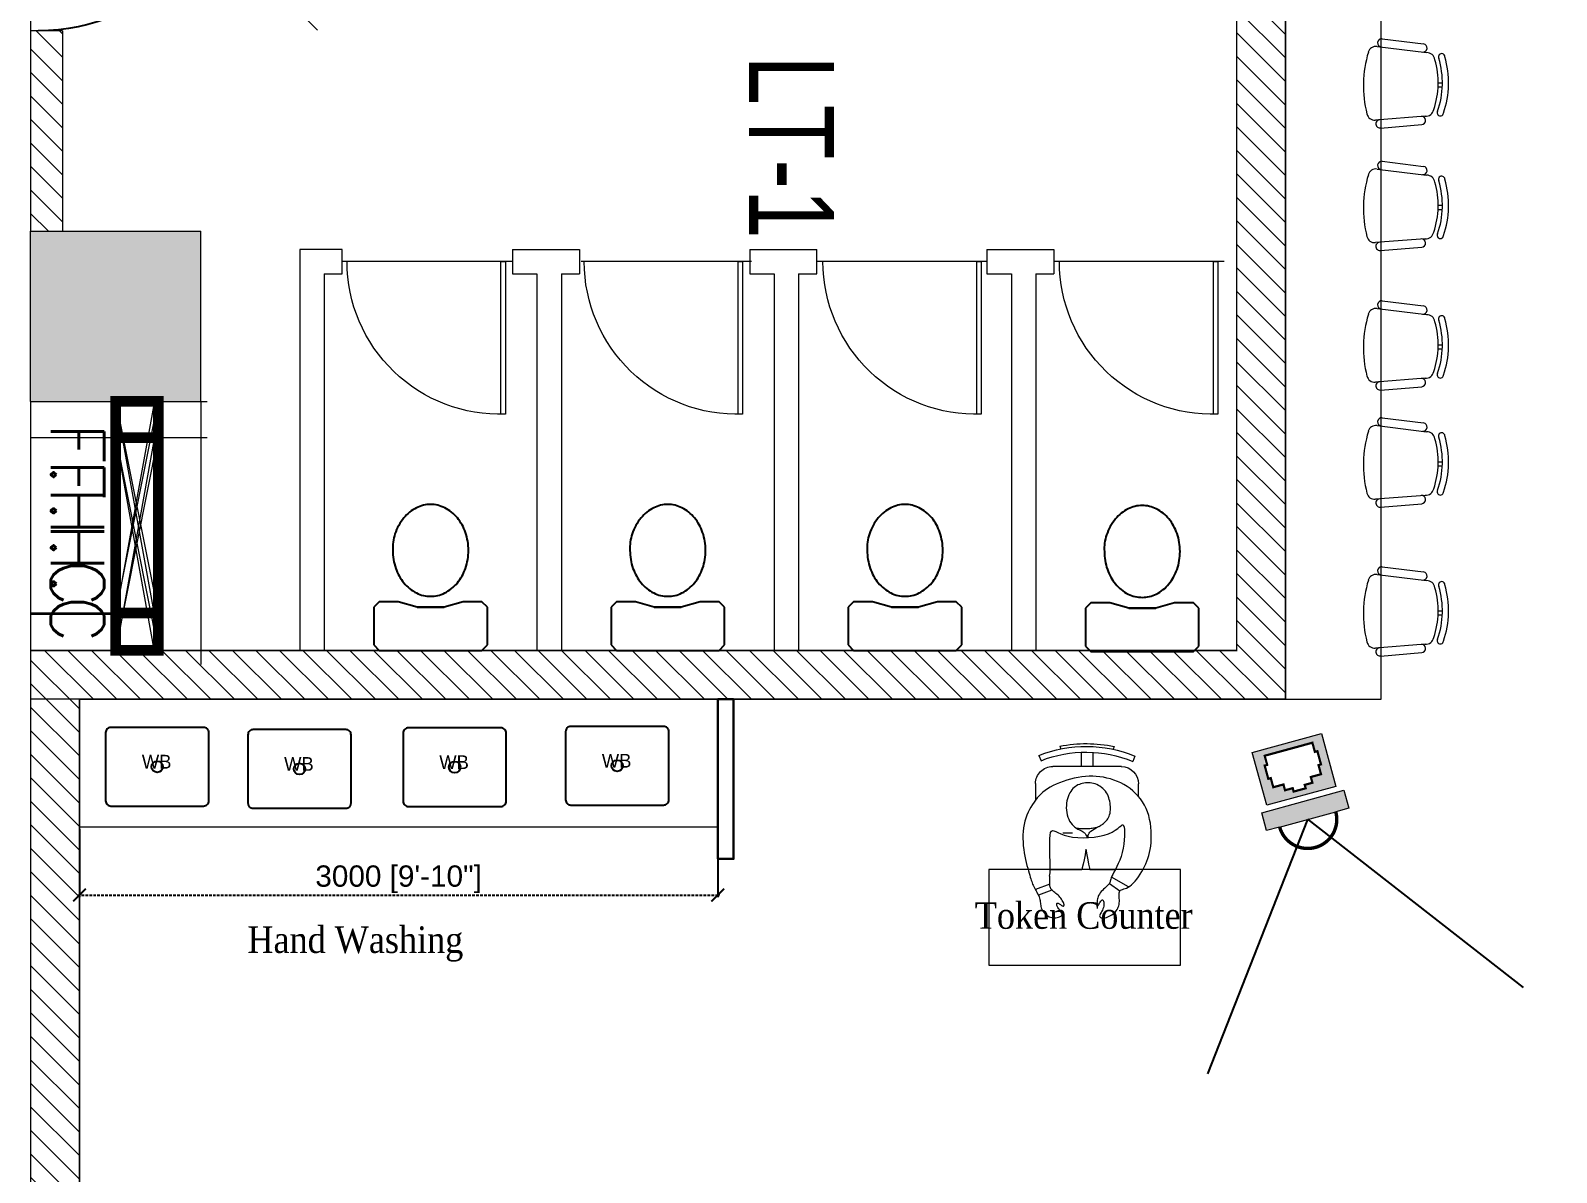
# Model space of a CAD drawing. Header units: millimetres. Extents: x 14520794 to 14796193, y 1415067 to 1454683.
# Drawn here: x 14526704 to 14533877, y 1443339 to 1448706 of the extents above; entities that cross this region are included whole.
import ezdxf
from ezdxf.enums import TextEntityAlignment as Align

# ---------------------------------------------------------------- set-up
doc = ezdxf.new("R2010")
doc.units = ezdxf.units.MM
doc.header["$LTSCALE"] = 0.01
doc.header["$MEASUREMENT"] = 0
doc.header["$PDMODE"] = 35
doc.linetypes.add('DASHED2', pattern=[0.375, 0.25, -0.125])
doc.layers.get('0').update_dxf_attribs({"color": 6, "lineweight": 0})
doc.layers.get('Defpoints').update_dxf_attribs({"color": 2})
for name, color, linetype, lineweight in [('7', 7, 'Continuous', 9), ('8 core c.', 32, 'Continuous', 20), ('CHAIR', 32, 'Continuous', 13), ('CHAIRS', 30, 'Continuous', 13), ('DIM', 6, 'Continuous', 13), ('fur', 32, 'Continuous', 9), ('fur_h', 32, 'Continuous', 13), ('fur_n', 32, 'Continuous', 13), ('H', 8, 'Continuous', 5), ('IP Patch Cod-Jack', 42, 'Continuous', 13), ('men', 1, 'Continuous', 13), ('partition', 34, 'Continuous', 30), ('TXT2', 7, 'Continuous', 15), ('WALL', 7, 'Continuous', 30)]:
    doc.layers.add(name, color=color, linetype=linetype, lineweight=lineweight)
for name, color, linetype in [('DOOR1', 5, 'Continuous'), ('EPSILON DOME CAMERA', 1, 'Continuous'), ('F-FUR', 6, 'Continuous'), ('fixtures', 6, 'Continuous'), ('TEMPLATE', 252, 'Continuous'), ('text main', 7, 'Continuous')]:
    doc.layers.add(name, color=color, linetype=linetype)
doc.styles.add('250MM', font='romans.shx')
doc.styles.add('ARIEL', font='arial.ttf', dxfattribs={"height": 150})
doc.styles.add('HM', font='helv.shx', dxfattribs={"width": 0.75})
doc.styles.add('SMALL', font='arial.ttf', dxfattribs={"height": 100})
doc.styles.add('TIMES', font='times.ttf', dxfattribs={"width": 0.9, "height": 250})
doc.dimstyles.new('AJI', dxfattribs={"dimtxt": 200, "dimasz": 75, "dimexe": 100, "dimexo": 25, "dimgap": 50, "dimtad": 1, "dimdec": 0, "dimrnd": 5, "dimzin": 0, "dimdsep": 46, "dimtxsty": 'SMALL', "dimblk": 'ARCHTICK', "dimcen": 0, "dimdle": 100, "dimclrd": 7, "dimclre": 7, "dimclrt": 256, "dimazin": 0, "dimtfac": 1, "dimtdec": 0, "dimtofl": 0, "dimtmove": 0, "dimatfit": 3, "dimldrblk": 'CLOSEDBLANK', "dimfxl": 100, "dimtolj": 1, "dimtzin": 0, "dimarcsym": 0})
pattern_1 = [(315, (8833005.4, 736593.985), (55.2427173, 55.2427173), [])]

# ---------------------------------------------------------------- blocks, each defined once
blk = doc.blocks.new('Wc2')
for p, q in [((56.8, 270.7), (31.4, 245.3)), ((31.4, 245.3), (31.4, -237.3)), ((234.6, 270.7), (56.8, 270.7)), ((260, 245.3), (234.6, 270.7)), ((260, 156.4), (260, 245.3)), ((234.6, 67.5), (260, 156.4)), ((234.6, -59.5), (234.6, 67.5)), ((234.6, 67.5), (234.6, -59.5)), ((260, -148.4), (234.6, -59.5)), ((260, -237.3), (260, -148.4)), ((31.4, -237.3), (56.8, -262.7)), ((56.8, -262.7), (234.6, -262.7)), ((234.6, -262.7), (260, -237.3))]:
    blk.add_line(p, q)
blk.add_lwpolyline([(717.2, 4, 0.117036), (701.5, 70.2, 0.104338), (653.9, 129.7, 0.09029), (579, 171.5, 0.09898), (501.3, 181.8, 0.08237), (416.9, 167.8, 0.09029), (348.6, 129.7, 0.104338), (301.1, 70.2, 0.117036), (285.4, 4, 0.117036), (301.1, -62.2, 0.104338), (348.6, -121.7, 0.09029), (416.9, -159.8, 0.08237), (501.3, -173.8, 0.08237), (585.7, -159.8, 0.09029), (653.9, -121.7, 0.104338), (701.5, -62.2, 0.117036)], format="xyb", close=True)
blk = doc.blocks.new('DOORR')
for p, q in [((0, 0.4583), (-0.9167, 0.4583)), ((0, 0.4443), (-0.9167, 0.4443)), ((0, 0.4443), (0, 0.4583))]:
    blk.add_line(p, q)
blk.add_arc((0, 0.4583), 0.9167, 180, 270)
blk = doc.blocks.new('A$C5AA46AE6')
at = {"layer": 'DOOR1', "xscale": -1133.994919283093, "yscale": 1133.994919283093, "zscale": 1133.994919283093}
blk.add_blockref('DOORR', (0, 519.7), dxfattribs=at)
blk = doc.blocks.new('e23')
h = blk.add_hatch(color=8)
h.dxf.hatch_style = 1
h.paths.add_polyline_path([(14607114.3, 1454452.6), (14607114.3, 1454682.6), (14606514.3, 1454682.6), (14606514.3, 1453882.6), (14607114.3, 1453882.6)])
h.paths.add_polyline_path([(14612941.3, 1454452.6), (14612941.3, 1454682.6), (14612141.3, 1454682.6), (14612141.3, 1453982.6), (14612141.3, 1453882.6), (14612341.3, 1453882.6), (14612941.3, 1453882.6)])
h.paths.add_polyline_path([(14618668.3, 1454451.4), (14618668.3, 1454682.6), (14617868.3, 1454682.6), (14617868.3, 1453882.6), (14618668.3, 1453882.6)])
h.paths.add_polyline_path([(14624396.3, 1454452.6), (14624396.3, 1454682.6), (14623596.3, 1454682.5), (14623596.3, 1453882.6), (14624396.3, 1453882.6)])
h.paths.add_polyline_path([(14629923.3, 1454682.6), (14629323.3, 1454682.6), (14629323.3, 1453882.6), (14629666.9, 1453882.6), (14629923.3, 1453882.6)])
h.paths.add_polyline_path([(14635750.3, 1454682.6), (14635150.3, 1454682.6), (14635150.3, 1453882.6), (14635394.3, 1453882.6), (14635750.3, 1453882.6)])
h.paths.add_polyline_path([(14641477.3, 1454682.6), (14640877.3, 1454682.6), (14640877.3, 1453882.6), (14641477.3, 1453882.6)])
h.paths.add_polyline_path([(14646961.9, 1454682.6), (14646419.3, 1454682.6), (14646419.3, 1453882.6), (14646961.9, 1453882.6)])
h.paths.add_polyline_path([(14646962.3, 1447592.6), (14646162.3, 1447592.6), (14646162.3, 1446792.6), (14646962.3, 1446792.6)])
h.paths.add_polyline_path([(14646962.3, 1443287.6), (14646362.3, 1443287.6), (14646362.3, 1442687.6), (14646962.3, 1442687.6)])
h.paths.add_polyline_path([(14635850.3, 1447592.6), (14635050.3, 1447592.6), (14635050.3, 1446792.6), (14635850.3, 1446792.6)])
h.paths.add_polyline_path([(14635750.3, 1440732.6), (14635150.3, 1440732.6), (14635150.3, 1440047.6), (14635150.3, 1439932.6), (14635750.3, 1439932.6)])
h.paths.add_polyline_path([(14641477.3, 1440732.6), (14640877.3, 1440732.6), (14640878, 1440047.6), (14640877.3, 1439932.6), (14640877.3, 1439932.6), (14641477.3, 1439932.6)])
h.paths.add_polyline_path([(14624396.3, 1447592.6), (14623596.3, 1447592.6), (14623596.3, 1446792.6), (14624396.3, 1446792.6)])
h.paths.add_polyline_path([(14618668.3, 1447592.6), (14617868.3, 1447592.6), (14617868.3, 1446792.6), (14618668.3, 1446792.6)])
h.paths.add_polyline_path([(14607214.3, 1447592.6), (14606414.3, 1447592.6), (14606414.3, 1446792.6), (14607214.3, 1446792.6)])
h.paths.add_polyline_path([(14607114.3, 1440732.6), (14606514.3, 1440732.6), (14606514.3, 1440047.6), (14606514.3, 1439932.6), (14607114.3, 1439932.6)])
h.paths.add_polyline_path([(14612942.3, 1440732.6), (14612342.3, 1440732.6), (14612342.3, 1440047.6), (14612342.3, 1439932.6), (14612942.3, 1439932.6)])
h.paths.add_polyline_path([(14618568.3, 1440732.6), (14617968.3, 1440732.6), (14617968.3, 1440047.6), (14617968.3, 1439932.6), (14618069.6, 1439932.6), (14618568.3, 1439932.6)])
h.paths.add_polyline_path([(14624296.3, 1440732.6), (14623696.3, 1440732.6), (14623696.3, 1440047.6), (14623696.3, 1439932.6), (14624296.3, 1439932.6)])
h.paths.add_polyline_path([(14629924.3, 1440732.6), (14629324.3, 1440732.6), (14629324.3, 1440047.6), (14629324.3, 1439932.6), (14629924.3, 1439932.6)])
h.paths.add_polyline_path([(14601387.3, 1440732.6), (14600787.3, 1440732.6), (14600787.3, 1440047.6), (14600787.3, 1439932.6), (14601387.3, 1439932.6)])
h.paths.add_polyline_path([(14595902.3, 1443287.6), (14595532.3, 1443287.6), (14595302.3, 1443287.6), (14595302.3, 1442687.6), (14595902.3, 1442687.6)])
h.paths.add_polyline_path([(14596102, 1447762.6), (14595302.6, 1447762.6), (14595302.6, 1446962.6), (14596102, 1446962.6)])
h.paths.add_polyline_path([(14595902.3, 1454682.6), (14595302.6, 1454682.6), (14595302.6, 1454452.6), (14595302.3, 1453882.6), (14595902.3, 1453882.6)])
at = {"layer": '7', "lineweight": 0}
h = blk.add_hatch(dxfattribs=at)
h.set_pattern_fill('ANSI31', color=8, scale=625, angle=-90, style=0)
h.set_pattern_definition(pattern_1)
h.paths.add_polyline_path([(14600787.3, 1454682.6), (14600787.3, 1454682.6), (14595902.6, 1454682.6), (14595902.6, 1454452.6), (14596623.5, 1454452.6), (14597688.5, 1454452.6), (14597688.5, 1452737.6), (14597803.5, 1452737.6), (14597953.5, 1452737.6), (14597953.5, 1452852.6), (14597803.5, 1452852.6), (14597803.5, 1454452.6), (14599818.5, 1454452.6), (14600785.3, 1454452.6)])
h.paths.add_polyline_path([(14601201, 1453882.6), (14600971, 1453882.6), (14600971, 1445792.4), (14595883.3, 1445792.6), (14595883.3, 1445786.6), (14595882.2, 1445792.6), (14595703.4, 1445792.6), (14595702.3, 1445786.6), (14595702.3, 1445792.6), (14595302.3, 1445792.6), (14595302.3, 1443287.6), (14595532.3, 1443287.6), (14595532.3, 1445562.6), (14601201, 1445562.6)])
h.paths.add_polyline_path([(14595532.3, 1442687.6), (14595302.3, 1442687.6), (14595302.3, 1439932.6), (14595797.3, 1439932.6), (14595797.3, 1440047.6), (14595532.3, 1440047.6)])
h = blk.add_hatch(dxfattribs=at)
h.set_pattern_fill('ANSI31', color=8, scale=625, angle=-90, style=0)
h.set_pattern_definition(pattern_1)
h.paths.add_polyline_path([(14595302.3, 1449639.9), (14596017.3, 1449639.9), (14596017.3, 1449754.9), (14595416.3, 1449754.9), (14595416.3, 1451770.4), (14595302.3, 1451770.4)])
h.paths.add_polyline_path([(14596017.3, 1449754.9), (14596017.3, 1449639.9), (14600971, 1449640), (14600971, 1449754.9), (14597200.3, 1449754.9)])
h.paths.add_polyline_path([(14596567.7, 1448707.3), (14596682.7, 1448707.3), (14596682.7, 1449639.9), (14596567.7, 1449639.9)])
h.paths.add_polyline_path([(14595302, 1447762.6), (14595452.3, 1447762.6), (14595452.3, 1448704.4), (14595302.1, 1448704.4)])
at = {"layer": '7', "color": 8, "lineweight": 0}
blk.add_line((14595902.3, 1446962.6), (14595902.3, 1445968.4), dxfattribs=at)
at = {"layer": '7', "color": 8, "lineweight": 0, "const_width": 50}
for points in [[(14595902.3, 1446962.6), (14595902.3, 1445968.4), (14595702.3, 1445968.4), (14595702.3, 1446962.6)], [(14595902.3, 1446792.6), (14595902.3, 1445792.6), (14595702.3, 1445792.6), (14595702.3, 1446792.6)]]:
    blk.add_lwpolyline(points, close=True, dxfattribs=at)
at = {"layer": 'fur_h', "lineweight": 0}
for p, q in [((14596567.7, 1447677.3), (14596567.7, 1445792.6)), ((14596767.7, 1447677.3), (14596567.7, 1447677.3)), ((14596767.7, 1447562.3), (14596767.7, 1447677.3)), ((14597567.7, 1447619.8), (14596767.7, 1447619.8)), ((14597567.7, 1447677.3), (14597882.7, 1447677.3)), ((14597567.7, 1447677.3), (14597567.7, 1447562.3)), ((14597882.7, 1447677.3), (14597882.7, 1447562.3)), ((14598682.7, 1447677.3), (14598997.8, 1447677.3)), ((14598682.7, 1447677.3), (14598682.7, 1447562.3)), ((14598997.8, 1447562.3), (14598997.8, 1447677.3)), ((14599797.7, 1447677.3), (14600112.8, 1447677.3)), ((14599797.7, 1447677.3), (14599797.7, 1447562.3)), ((14600112.8, 1447677.3), (14600112.8, 1447562.3)), ((14596682.7, 1447562.3), (14596682.7, 1445792.6)), ((14596682.7, 1447562.3), (14596767.7, 1447562.3)), ((14597567.7, 1447562.3), (14597682.7, 1447562.3)), ((14597682.7, 1447562.3), (14597682.7, 1445792.6)), ((14597797.7, 1447562.3), (14597797.7, 1445792.5)), ((14597797.7, 1447562.3), (14597882.7, 1447562.3)), ((14598682.7, 1447562.3), (14598797.7, 1447562.3)), ((14598797.7, 1447562.3), (14598797.7, 1445792.5)), ((14598912.7, 1447562.3), (14598912.7, 1445792.5)), ((14598912.7, 1447562.3), (14598997.8, 1447562.3)), ((14599797.7, 1447562.3), (14599912.7, 1447562.3)), ((14599912.7, 1447562.3), (14599912.7, 1445792.5)), ((14600027.7, 1447562.3), (14600027.7, 1445792.5)), ((14600027.7, 1447562.3), (14600112.8, 1447562.3))]:
    blk.add_line(p, q, dxfattribs=at)
at = {"layer": 'WALL', "lineweight": 0}
for p, q in [((14595302.3, 1453882.6), (14595302, 1447762.6)), ((14600971, 1453882.6), (14600971, 1445792.4)), ((14600971, 1449349.7), (14600971, 1445962.4)), ((14595452.3, 1448704.4), (14595302.3, 1448704.4)), ((14595452.3, 1448704.4), (14595452.3, 1447762.6)), ((14595302, 1447762.6), (14596102, 1447762.6)), ((14595302.3, 1446962.6), (14595302.3, 1447762.6)), ((14595302.3, 1447762.6), (14596102.3, 1447762.6)), ((14595302.3, 1446962.6), (14595302.3, 1447762.6)), ((14595302.3, 1447762.6), (14596102.3, 1447762.6)), ((14595302.3, 1446962.6), (14595302.3, 1447762.6)), ((14595302.3, 1447762.6), (14596102.3, 1447762.6)), ((14595302.3, 1446962.6), (14595302.3, 1447762.6)), ((14595302.3, 1447762.6), (14596102.3, 1447762.6)), ((14595302.3, 1446962.6), (14595302.3, 1447762.6)), ((14595302.3, 1447762.6), (14596102.3, 1447762.6)), ((14595302.3, 1447762.6), (14596102.3, 1447762.6)), ((14595302.3, 1447762.6), (14596102.3, 1447762.6)), ((14595302.3, 1446962.6), (14595302.3, 1447762.6)), ((14595302.3, 1447762.6), (14596102.3, 1447762.6)), ((14595302.6, 1446962.6), (14595302.6, 1447762.6)), ((14595302.6, 1447762.6), (14596102.6, 1447762.6)), ((14595302.6, 1446962.6), (14595302.6, 1447762.6)), ((14595302.6, 1447762.6), (14596102.6, 1447762.6)), ((14596102, 1446962.6), (14596102, 1447762.6)), ((14596102.3, 1446962.6), (14596102.3, 1447762.6)), ((14596102.3, 1446962.6), (14596102.3, 1447762.6)), ((14596102.3, 1446962.6), (14596102.3, 1447762.6)), ((14596102.3, 1446962.6), (14596102.3, 1447762.6)), ((14596102.3, 1446962.6), (14596102.3, 1447762.6)), ((14596102.3, 1446962.6), (14596102.3, 1447762.6)), ((14596102.3, 1446962.6), (14596102.3, 1447762.6)), ((14596102.3, 1446962.6), (14596102.3, 1447762.6)), ((14596102.6, 1446962.6), (14596102.6, 1447762.6)), ((14596102.6, 1446962.6), (14596102.6, 1447762.6)), ((14598690.7, 1447619.8), (14597890.7, 1447619.8)), ((14599797.7, 1447619.8), (14598997.7, 1447619.8)), ((14600912.8, 1447619.8), (14600112.8, 1447619.8)), ((14595302, 1446962.6), (14596102, 1446962.6)), ((14595302.3, 1446962.6), (14596102.3, 1446962.6)), ((14595302.3, 1446962.6), (14595302.3, 1445962.4)), ((14595302.3, 1446962.6), (14596102.3, 1446962.6)), ((14595302.3, 1446962.6), (14596102.3, 1446962.6)), ((14595302.3, 1446962.6), (14596102.3, 1446962.6)), ((14595302.3, 1446962.6), (14596102.3, 1446962.6)), ((14595302.3, 1446962.6), (14596102.3, 1446962.6)), ((14595702.3, 1446962.6), (14595902.3, 1445968.4)), ((14595702.3, 1445968.4), (14595902.3, 1446962.6)), ((14595702.3, 1446962.6), (14595902.3, 1445968.4)), ((14595702.3, 1445968.4), (14595902.3, 1446962.6)), ((14595702.3, 1446956.6), (14595702.3, 1445962.4)), ((14595702.3, 1446956.6), (14595883.3, 1445962.4)), ((14595883.3, 1446956.6), (14595702.3, 1445962.4)), ((14595883.3, 1446956.6), (14595883.3, 1445962.4)), ((14595902.3, 1446962.6), (14595902.3, 1445968.4)), ((14595902.3, 1446962.6), (14595902.3, 1445968.4)), ((14596102.3, 1446962.6), (14596102.3, 1445726.6)), ((14596102.3, 1446962.6), (14596132.3, 1446962.6)), ((14596102.3, 1446962.6), (14596102.3, 1445962.4)), ((14595302, 1446792.6), (14596102, 1446792.6)), ((14595702.3, 1446792.6), (14595902.3, 1445792.6)), ((14595702.3, 1445792.6), (14595902.3, 1446792.6)), ((14595702.3, 1446792.6), (14595902.3, 1445792.6)), ((14595702.3, 1445792.6), (14595902.3, 1446792.6)), ((14595702.3, 1446786.6), (14595702.3, 1445786.6)), ((14595702.3, 1446786.6), (14595883.3, 1445786.6)), ((14595883.3, 1446786.6), (14595702.3, 1445786.6)), ((14595883.3, 1446786.6), (14595883.3, 1445786.6)), ((14595902.3, 1446792.6), (14595902.3, 1445792.6)), ((14595902.3, 1446792.6), (14595902.3, 1445792.6)), ((14595902.3, 1446792.6), (14595902.3, 1445792.6)), ((14596102.3, 1446792.6), (14596132.3, 1446792.6)), ((14595302.3, 1445968.4), (14595902.3, 1445968.4)), ((14595302.3, 1445962.4), (14595883.3, 1445962.4)), ((14595302.3, 1445962.4), (14595302.3, 1443287.6)), ((14595302.3, 1445792.6), (14600973.6, 1445792.6)), ((14595302.3, 1445792.6), (14595302.3, 1439932.6)), ((14595532.3, 1445562.6), (14600971, 1445562.6)), ((14595532.3, 1445562.6), (14595532.3, 1443287.6))]:
    blk.add_line(p, q, dxfattribs=at)
for points in [[(14600971, 1453882.6), (14600971, 1445792.4), (14595302.3, 1445792.6)], [(14601200.8, 1453882.6), (14601200.8, 1445562.6), (14595302.3, 1445562.8)]]:
    blk.add_lwpolyline(points, dxfattribs=at)
for points in [[(14597513.5, 1446903.3), (14597513.5, 1447619.8), (14597534.1, 1447619.8), (14597534.1, 1446903, -0.424993), (14596789.8, 1447619.8)], [(14598628.5, 1446903.3), (14598628.5, 1447619.8), (14598649.1, 1447619.8), (14598649.1, 1446903, -0.424993), (14597904.8, 1447619.8)], [(14599750.8, 1446903.3), (14599750.8, 1447619.8), (14599771.5, 1447619.8), (14599771.5, 1446903, -0.424993), (14599027.2, 1447619.8)], [(14600862.3, 1446903.3), (14600862.3, 1447619.8), (14600883, 1447619.8), (14600883, 1446903, -0.424993), (14600138.7, 1447619.8)]]:
    blk.add_lwpolyline(points, format="xyb", dxfattribs=at)
at = {"layer": '7', "color": 6, "lineweight": 0, "xscale": 0.8999999999075575, "yscale": 0.8999999999075575, "zscale": 0.8999999999075575}
blk.add_blockref('A$C5AA46AE6', (14595337.7, 1448704.4), dxfattribs=at)
at = {"layer": 'F-FUR', "color": 6, "lineweight": 0, "rotation": 89.99999999999999}
for p in [(14597186.7, 1445761.2), (14598301.7, 1445761.2), (14599416.7, 1445761.2), (14600531.7, 1445756.2)]:
    blk.add_blockref('Wc2', p, dxfattribs=at)
at = {"layer": '7', "color": 6, "lineweight": 0, "style": 'HM', "width": 0.75}
blk.add_text('LT-1', height=400, rotation=270, dxfattribs=at).set_placement((14598679.7, 1448158.9), align=Align.CENTER)
at = {"layer": '7', "color": 6, "lineweight": 0, "style": '250MM'}
for p in [(14595398.2, 1446430.8), (14595398.2, 1446260.8)]:
    blk.add_text('F.H.C', height=250, rotation=270, dxfattribs=at).set_placement(p, align=Align.CENTER)
blk = doc.blocks.new('CHAIR8')
for p, q in [((5.27, 6.07), (6.57, -2.17)), ((6.75, 5.6), (7.83, -1.26)), ((-3.75, -4.87), (-6.66, 2.95)), ((-7.71, 1.78), (-5.25, -4.73)), ((1.6, -5.63), (1.78, -6.3)), ((2.27, -5.45), (2.45, -6.12))]:
    blk.add_line(p, q)
for centre, radius, start, end in [((3.66, -12.12), 19.34, 89.1493, 120.2102), ((3.95, 5.9), 1.33, 7.6416, 90.1678), ((6.06, 5.49), 0.697, 8.9692, 188.9692), ((-7.05, 2.02), 0.697, 20.6739, 200.6739), ((-5.42, 3.44), 1.33, 119.1918, 201.718), ((5.26, -2.59), 1.37, 293.9707, 17.8377), ((7.15, -1.37), 0.697, 188.9692, 8.9692), ((-4.6, -4.48), 0.697, 200.6739, 20.6739), ((-2.4, -4.6), 1.37, 191.5219, 275.3889), ((-1.51, 7.61), 14.29, 266.5858, 302.7737), ((-1.51, 7.61), 13.59, 266.7596, 302.6), ((6.59, -4.8), 0.535, 288.2683, 132.1853), ((-2.48, -7.18), 0.535, 77.1742, 281.0912), ((-1.51, 7.61), 15.33, 266.7596, 302.6)]:
    blk.add_arc(centre, radius, start, end)
blk = doc.blocks.new('_ARCHTICK')
at = {"color": 0, "linetype": 'ByBlock', "const_width": 0.15}
blk.add_lwpolyline([(-0.5, -0.5), (0.5, 0.5)], dxfattribs=at)
blk = doc.blocks.new('*D83')
at = {"layer": 'Defpoints', "color": 0, "ltscale": 5000, "transparency": 16777216}
for p in [(14526934.3, 1444962.6), (14529934.3, 1444962.6), (14529934.3, 1444642.6)]:
    blk.add_point(p, dxfattribs=at)
at = {"layer": 'DIM', "color": 7, "lineweight": -2, "ltscale": 5000, "transparency": 16777216}
for p, q in [((14526934.3, 1444952.6), (14526934.3, 1444632.6)), ((14529934.3, 1444952.6), (14529934.3, 1444632.6))]:
    blk.add_line(p, q, dxfattribs=at)
at = {"layer": 'DIM', "color": 7, "linetype": 'DASHED2', "lineweight": -2, "ltscale": 5000, "transparency": 16777216}
blk.add_line((14526924.3, 1444642.6), (14529944.3, 1444642.6), dxfattribs=at)
at = {"layer": 'DIM', "color": 7, "lineweight": -2, "ltscale": 5000, "transparency": 16777216, "xscale": 60, "yscale": 60, "zscale": 60, "rotation": 180}
blk.add_blockref('_ARCHTICK', (14526934.3, 1444642.6), dxfattribs=at)
at = {"layer": 'DIM', "color": 7, "lineweight": -2, "ltscale": 5000, "transparency": 16777216, "xscale": 60, "yscale": 60, "zscale": 60}
blk.add_blockref('_ARCHTICK', (14529934.3, 1444642.6), dxfattribs=at)
at = {"layer": 'DIM', "ltscale": 5000, "transparency": 16777216, "insert": (14528434.3, 1444716.7), "char_height": 100, "attachment_point": 5, "style": 'SMALL'}
blk.add_mtext('\\A1;3000 [9\'-10"]', dxfattribs=at)
blk = doc.blocks.new('_ClosedBlank')
at = {"color": 0, "linetype": 'ByBlock', "lineweight": -2}
for p, q in [((-1, 0.17), (0, 0)), ((-1, 0.17), (-1, -0.17)), ((0, 0), (-1, -0.17))]:
    blk.add_line(p, q, dxfattribs=at)
blk = doc.blocks.new('d vh')
at = {"layer": 'CHAIR'}
for p, q in [((403191.9, -130723.4), (403258, -130663.9)), ((403091.7, -130837.7), (403120.4, -130827.3)), ((403430.3, -131125.4), (403185, -130852.8)), ((403130, -130953.8), (403144.6, -130948.5)), ((403229.9, -131017.7), (403287.1, -130966.2)), ((403270.7, -131063.1), (403327.9, -131011.6)), ((403324.8, -131168.1), (403331.5, -131154.2)), ((403610, -131087.1), (403559.7, -131132.3)), ((403436.7, -131217.4), (403450.1, -131189.9))]:
    blk.add_line(p, q, dxfattribs=at)
for centre, radius, start, end in [((403253.2, -130791.5), 91.7, 131.97907, 221.97907), ((403738.4, -130596.7), 659.6, 200.46283, 244.0784), ((403738.4, -130596.7), 690.2, 200.43701, 244.0784), ((403738.4, -130596.7), 705.4, 210.41107, 234.10112), ((403498.4, -131064.1), 91.7, 221.97907, 311.97907)]:
    blk.add_arc(centre, radius, start, end, dxfattribs=at)
at = {"layer": 'men', "linetype": 'ByBlock'}
for p, q in [((403628.7, -130341.5), (403637.5, -130339.4)), ((403637.5, -130339.4), (403646, -130337)), ((403646, -130337), (403654, -130334.4)), ((403673.4, -130409.3), (403646, -130337)), ((403654, -130334.4), (403661.3, -130331.5)), ((403661.3, -130331.5), (403667.8, -130328.2)), ((403667.8, -130328.2), (403673.6, -130324.7)), ((403673.6, -130324.7), (403679, -130321.1)), ((403679, -130321.1), (403684.1, -130317.4)), ((403684.1, -130317.4), (403689.1, -130313.7)), ((403689.1, -130313.7), (403694.4, -130310.2)), ((403694.4, -130310.2), (403700, -130306.9)), ((403700, -130306.9), (403706.2, -130304)), ((403706.2, -130304), (403713.1, -130301.6)), ((403713.1, -130301.6), (403720.7, -130299.6)), ((403720.7, -130299.6), (403728.8, -130298.3)), ((403728.8, -130298.3), (403737.1, -130297.6)), ((403737.1, -130297.6), (403745.5, -130297.7)), ((403745.5, -130297.7), (403753.8, -130298.5)), ((403753.8, -130298.5), (403761.8, -130300.2)), ((403761.8, -130300.2), (403769.4, -130302.8)), ((403769.4, -130302.8), (403776.4, -130306.4)), ((403776.4, -130306.4), (403782.8, -130310.8)), ((403782.8, -130310.8), (403788.6, -130315.8)), ((403788.6, -130315.8), (403793.7, -130321.2)), ((403793.7, -130321.2), (403798.1, -130326.8)), ((403798.1, -130326.8), (403801.8, -130332.5)), ((403801.8, -130332.5), (403804.8, -130338)), ((403804.8, -130338), (403807.2, -130343.1)), ((403442.6, -130421.8), (403457.8, -130412.9)), ((403457.8, -130412.9), (403472.7, -130404.8)), ((403472.7, -130404.8), (403487, -130397.4)), ((403487, -130397.4), (403500.6, -130390.7)), ((403500.6, -130390.7), (403513.3, -130384.6)), ((403513.3, -130384.6), (403525, -130379.1)), ((403525, -130379.1), (403535.6, -130374.2)), ((403535.6, -130374.2), (403544.9, -130369.8)), ((403544.9, -130369.8), (403553.2, -130365.9)), ((403553.2, -130365.9), (403560.7, -130362.4)), ((403560.7, -130362.4), (403567.6, -130359.3)), ((403567.6, -130359.3), (403574.2, -130356.5)), ((403574.2, -130356.5), (403580.8, -130354)), ((403580.8, -130354), (403587.6, -130351.7)), ((403587.6, -130351.7), (403594.9, -130349.6)), ((403594.9, -130349.6), (403602.8, -130347.5)), ((403602.8, -130347.5), (403611.2, -130345.6)), ((403611.2, -130345.6), (403619.9, -130343.6)), ((403642.1, -130421.6), (403613.1, -130345.1)), ((403619.9, -130343.6), (403628.7, -130341.5)), ((403643.6, -130420.3), (403640.8, -130422.8)), ((403646.8, -130417.8), (403643.6, -130420.3)), ((403650.4, -130415.4), (403646.8, -130417.8)), ((403654.3, -130413.3), (403650.4, -130415.4)), ((403658.7, -130411.4), (403654.3, -130413.3)), ((403663.5, -130410.1), (403658.7, -130411.4)), ((403668.7, -130409.4), (403663.5, -130410.1)), ((403674.5, -130409.3), (403668.7, -130409.4)), ((403680.7, -130409.7), (403674.5, -130409.3)), ((403687.2, -130410.6), (403680.7, -130409.7)), ((403694.1, -130411.7), (403687.2, -130410.6)), ((403701.2, -130412.9), (403694.1, -130411.7)), ((403708.5, -130414.1), (403701.2, -130412.9)), ((403715.9, -130415.1), (403708.5, -130414.1)), ((403723.3, -130415.7), (403715.9, -130415.1)), ((403730.7, -130415.9), (403723.3, -130415.7)), ((403738, -130415.6), (403730.7, -130415.9)), ((403745, -130414.9), (403738, -130415.6)), ((403745.6, -130380.8), (403744.9, -130382.9)), ((403744.9, -130382.9), (403745, -130384.8)), ((403745, -130384.8), (403746.1, -130386.4)), ((403751.7, -130413.9), (403745, -130414.9)), ((403747.1, -130378.8), (403745.6, -130380.8)), ((403746.1, -130386.4), (403748.1, -130387.8)), ((403749.4, -130376.7), (403747.1, -130378.8)), ((403748.1, -130387.8), (403750.9, -130388.9)), ((403752.3, -130374.8), (403749.4, -130376.7)), ((403750.9, -130388.9), (403754.2, -130389.8)), ((403757.8, -130412.6), (403751.7, -130413.9)), ((403756, -130373.1), (403752.3, -130374.8)), ((403754.2, -130389.8), (403757.9, -130390.6)), ((403760.2, -130371.7), (403756, -130373.1)), ((403763.4, -130411.1), (403757.8, -130412.6)), ((403757.9, -130390.6), (403761.8, -130391.4)), ((403764.9, -130370.7), (403760.2, -130371.7)), ((403761.8, -130391.4), (403765.7, -130392.2)), ((403768.2, -130409.4), (403763.4, -130411.1)), ((403770, -130369.9), (403764.9, -130370.7)), ((403765.7, -130392.2), (403769.3, -130393.1)), ((403772.1, -130407.6), (403768.2, -130409.4)), ((403769.3, -130393.1), (403772.5, -130394.1)), ((403775.3, -130369.4), (403770, -130369.9)), ((403775.1, -130405.8), (403772.1, -130407.6)), ((403772.5, -130394.1), (403775.1, -130395.4)), ((403775.1, -130395.4), (403777, -130396.8)), ((403777.2, -130403.9), (403775.1, -130405.8)), ((403780.7, -130368.9), (403775.3, -130369.4)), ((403777, -130396.8), (403778.3, -130398.5)), ((403778.4, -130402), (403777.2, -130403.9)), ((403778.3, -130398.5), (403778.7, -130400.2)), ((403778.7, -130400.2), (403778.4, -130402)), ((403786, -130368.5), (403780.7, -130368.9)), ((403791, -130368), (403786, -130368.5)), ((403795.7, -130367.3), (403791, -130368)), ((403799.8, -130366.3), (403795.7, -130367.3)), ((403803.2, -130365), (403799.8, -130366.3)), ((403805.9, -130363.2), (403803.2, -130365)), ((403807.9, -130361.1), (403805.9, -130363.2)), ((403807.2, -130343.1), (403808.8, -130347.7)), ((403809.2, -130358.4), (403807.9, -130361.1)), ((403808.8, -130347.7), (403809.6, -130351.8)), ((403809.8, -130355.4), (403809.2, -130358.4)), ((403809.6, -130351.8), (403809.8, -130355.4)), ((403337.7, -130504.4), (403351.2, -130490.8)), ((403351.2, -130490.8), (403365.5, -130477.7)), ((403365.5, -130477.7), (403380.5, -130465.1)), ((403380.5, -130465.1), (403395.8, -130453.2)), ((403395.8, -130453.2), (403411.4, -130441.9)), ((403411.4, -130441.9), (403427, -130431.4)), ((403427, -130431.4), (403442.6, -130421.8)), ((403565.9, -130493.5), (403550.9, -130506.2)), ((403577.7, -130483.4), (403565.9, -130493.5)), ((403586.5, -130475.5), (403577.7, -130483.4)), ((403592.8, -130469.5), (403586.5, -130475.5)), ((403597, -130465.1), (403592.8, -130469.5)), ((403599.8, -130461.9), (403597, -130465.1)), ((403601.5, -130459.6), (403599.8, -130461.9)), ((403602.8, -130457.8), (403601.5, -130459.6)), ((403604, -130456.2), (403602.8, -130457.8)), ((403605.5, -130454.4), (403604, -130456.2)), ((403607.5, -130452.4), (403605.5, -130454.4)), ((403609.8, -130450.4), (403607.5, -130452.4)), ((403612.3, -130448.3), (403609.8, -130450.4)), ((403614.9, -130446.1), (403612.3, -130448.3)), ((403617.5, -130444), (403614.9, -130446.1)), ((403620, -130441.9), (403617.5, -130444)), ((403622.4, -130439.9), (403620, -130441.9)), ((403624.6, -130438.1), (403622.4, -130439.9)), ((403626.5, -130436.3), (403624.6, -130438.1)), ((403628.4, -130434.6), (403626.5, -130436.3)), ((403630.2, -130432.9), (403628.4, -130434.6)), ((403632, -130431.2), (403630.2, -130432.9)), ((403633.9, -130429.4), (403632, -130431.2)), ((403636, -130427.4), (403633.9, -130429.4)), ((403638.2, -130425.2), (403636, -130427.4)), ((403640.8, -130422.8), (403638.2, -130425.2)), ((403279.8, -130592), (403286.7, -130577)), ((403286.7, -130577), (403294.5, -130562.1)), ((403294.5, -130562.1), (403303.5, -130547.3)), ((403303.5, -130547.3), (403313.6, -130532.7)), ((403313.6, -130532.7), (403325.1, -130518.4)), ((403325.1, -130518.4), (403337.7, -130504.4)), ((403462.1, -130584.1), (403449.3, -130597.6)), ((403478, -130568.9), (403462.1, -130584.1)), ((403495.9, -130552.8), (403478, -130568.9)), ((403514.8, -130536.5), (403495.9, -130552.8)), ((403533.5, -130520.7), (403514.8, -130536.5)), ((403550.9, -130506.2), (403533.5, -130520.7)), ((403856.8, -130591.5), (403858.8, -130583.6)), ((403858.8, -130583.6), (403861.3, -130576.4)), ((403861.3, -130576.4), (403864.3, -130569.9)), ((403864.3, -130569.9), (403867.7, -130563.9)), ((403867.7, -130563.9), (403871.4, -130558.6)), ((403871.4, -130558.6), (403875.2, -130553.7)), ((403875.2, -130553.7), (403879, -130549.3)), ((403879, -130549.3), (403882.8, -130545.4)), ((403882.8, -130545.4), (403886.4, -130541.9)), ((403886.4, -130541.9), (403889.7, -130539)), ((403889.7, -130539), (403892.7, -130536.7)), ((403892, -130564.3), (403891.1, -130569.2)), ((403891.1, -130569.2), (403891.1, -130573.3)), ((403891.1, -130573.3), (403892.1, -130576)), ((403893.5, -130558.8), (403892, -130564.3)), ((403892.1, -130576), (403894.5, -130577.2)), ((403892.7, -130536.7), (403895.2, -130535.1)), ((403895.2, -130553.1), (403893.5, -130558.8)), ((403894.5, -130577.2), (403898, -130576.8)), ((403895.2, -130535.1), (403897.2, -130534.4)), ((403897, -130547.6), (403895.2, -130553.1)), ((403898.4, -130542.8), (403897, -130547.6)), ((403897.2, -130534.4), (403898.6, -130534.8)), ((403898, -130576.8), (403902.3, -130575.1)), ((403899.3, -130538.8), (403898.4, -130542.8)), ((403898.6, -130534.8), (403899.3, -130536.2)), ((403899.3, -130536.2), (403899.3, -130538.8)), ((403902.3, -130575.1), (403907.2, -130572.2)), ((403907.2, -130572.2), (403912.4, -130568.3)), ((403912.4, -130568.3), (403917.6, -130563.5)), ((403917.6, -130563.5), (403922.5, -130558)), ((403922.5, -130558), (403926.9, -130551.9)), ((403926.9, -130551.9), (403930.5, -130545.5)), ((403930.5, -130545.5), (403933.5, -130538.9)), ((403933.5, -130538.9), (403936, -130532.3)), ((403936, -130532.3), (403938.1, -130525.9)), ((403938.1, -130525.9), (403940, -130520.1)), ((403940, -130520.1), (403941.9, -130514.8)), ((403941.9, -130514.8), (403944, -130510.5)), ((403944, -130510.5), (403946.3, -130507.2)), ((403946.3, -130507.2), (403949.1, -130505.2)), ((403949.1, -130505.2), (403952.3, -130504.5)), ((403952.3, -130504.5), (403955.7, -130504.9)), ((403955.7, -130504.9), (403959.3, -130506.4)), ((403959.3, -130506.4), (403963, -130509)), ((403963, -130509), (403966.7, -130512.6)), ((403966.7, -130512.6), (403970.3, -130517.2)), ((403970.3, -130517.2), (403973.7, -130522.7)), ((403973.7, -130522.7), (403976.8, -130529)), ((403976.8, -130529), (403979.5, -130536)), ((403979.5, -130536), (403981.9, -130543.5)), ((403981.9, -130543.5), (403983.9, -130551.5)), ((403983.9, -130551.5), (403985.3, -130559.6)), ((403985.3, -130559.6), (403986.2, -130567.9)), ((403986.5, -130576.2), (403986.1, -130584.2)), ((403986.2, -130567.9), (403986.5, -130576.2)), ((403255.2, -130679.4), (403257.7, -130665.3)), ((403257.7, -130665.3), (403260.8, -130651.1)), ((403260.8, -130651.1), (403264.5, -130636.6)), ((403264.5, -130636.6), (403268.9, -130621.9)), ((403268.9, -130621.9), (403273.9, -130607)), ((403273.9, -130607), (403279.8, -130592)), ((403440.8, -130608.9), (403437.4, -130617.4)), ((403437.4, -130617.4), (403438.8, -130623.8)), ((403438.8, -130623.8), (403444.5, -130628.9)), ((403449.3, -130597.6), (403440.8, -130608.9)), ((403444.5, -130628.9), (403453.9, -130633.5)), ((403453.9, -130633.5), (403466.4, -130638.6)), ((403466.4, -130638.6), (403481.5, -130645)), ((403481.5, -130645), (403498.7, -130653.6)), ((403498.7, -130653.6), (403517.4, -130665.2)), ((403517.4, -130665.2), (403537, -130680.5)), ((403850.6, -130666.1), (403852.2, -130662.2)), ((403852.2, -130662.2), (403853.3, -130657.4)), ((403852.2, -130662.2), (403919.4, -130677.1)), ((403853.3, -130657.4), (403853.9, -130651.3)), ((403853.9, -130651.3), (403854.2, -130644.1)), ((403854.2, -130636), (403854.3, -130627.2)), ((403854.2, -130644.1), (403854.2, -130636)), ((403854.3, -130627.2), (403854.4, -130618.2)), ((403854.4, -130618.2), (403854.7, -130609)), ((403854.7, -130609), (403855.5, -130600)), ((403855.5, -130600), (403856.8, -130591.5)), ((403929.2, -130662.7), (403924.6, -130667.5)), ((403934.6, -130657.8), (403929.2, -130662.7)), ((403940.6, -130652.9), (403934.6, -130657.8)), ((403947, -130647.8), (403940.6, -130652.9)), ((403953.3, -130642.6), (403947, -130647.8)), ((403959.4, -130637.2), (403953.3, -130642.6)), ((403964.9, -130631.5), (403959.4, -130637.2)), ((403969.9, -130625.6), (403964.9, -130631.5)), ((403974.2, -130619.5), (403969.9, -130625.6)), ((403977.9, -130613), (403974.2, -130619.5)), ((403981, -130606.3), (403977.9, -130613)), ((403983.4, -130599.3), (403981, -130606.3)), ((403985.1, -130591.9), (403983.4, -130599.3)), ((403986.1, -130584.2), (403985.1, -130591.9)), ((403252.3, -130722.3), (403252.4, -130707.8)), ((403253.1, -130737.3), (403252.3, -130722.3)), ((403252.4, -130707.8), (403253.4, -130693.5)), ((403255, -130752.9), (403253.1, -130737.3)), ((403253.4, -130693.5), (403255.2, -130679.4)), ((403537, -130680.5), (403556.9, -130698.9)), ((403556.9, -130698.9), (403576.7, -130719.8)), ((403576.7, -130719.8), (403595.6, -130742.4)), ((403582.6, -130741.9), (403589.7, -130735.4)), ((403584.2, -130748), (403593.5, -130739.6)), ((403595.6, -130742.4), (403613.1, -130766)), ((403811.8, -130750.8), (403818.1, -130734.8)), ((403818.1, -130734.8), (403823.5, -130720.2)), ((403823.5, -130720.2), (403828.3, -130707.4)), ((403828.3, -130707.4), (403832.6, -130696.7)), ((403832.6, -130696.7), (403836.5, -130688.3)), ((403934.8, -130725.4), (403835, -130691.4)), ((403836.5, -130688.3), (403840.1, -130681.9)), ((403840.1, -130681.9), (403843.3, -130676.9)), ((403843.3, -130676.9), (403846.2, -130672.9)), ((403846.2, -130672.9), (403848.6, -130669.5)), ((403848.6, -130669.5), (403850.6, -130666.1)), ((403919.4, -130677.1), (403919.2, -130682)), ((403919.2, -130682), (403920.4, -130687.2)), ((403921.3, -130672.3), (403919.4, -130677.1)), ((403920.4, -130687.2), (403922.6, -130692.7)), ((403924.6, -130667.5), (403921.3, -130672.3)), ((403922.6, -130692.7), (403925.5, -130698.9)), ((403925.5, -130698.9), (403928.7, -130705.8)), ((403928.7, -130705.8), (403931.8, -130713.7)), ((403931.8, -130713.7), (403934.4, -130722.7)), ((403934.4, -130722.7), (403936.1, -130733)), ((403936.1, -130733), (403936.8, -130744.7)), ((403936.8, -130744.7), (403936.3, -130757.6)), ((403258.1, -130769.3), (403255, -130752.9)), ((403262.3, -130786.5), (403258.1, -130769.3)), ((403267.7, -130804.4), (403262.3, -130786.5)), ((403274.2, -130822.8), (403267.7, -130804.4)), ((403281.6, -130841.5), (403274.2, -130822.8)), ((403613.1, -130766), (403628.7, -130789.9)), ((403628.7, -130789.9), (403641.8, -130813.4)), ((403641.8, -130813.4), (403651.7, -130835.7)), ((403761.3, -130841.2), (403774.4, -130822.9)), ((403774.4, -130822.9), (403785.9, -130804.3)), ((403785.9, -130804.3), (403795.9, -130785.9)), ((403795.9, -130785.9), (403804.4, -130768)), ((403804.4, -130768), (403811.8, -130750.8)), ((403925.2, -130816.8), (403920.6, -130832.3)), ((403929.1, -130801.4), (403925.2, -130816.8)), ((403932.3, -130786.2), (403929.1, -130801.4)), ((403934.8, -130771.6), (403932.3, -130786.2)), ((403936.3, -130757.6), (403934.8, -130771.6)), ((403289.9, -130860.2), (403281.6, -130841.5)), ((403299, -130878.7), (403289.9, -130860.2)), ((403308.8, -130896.9), (403299, -130878.7)), ((403319.3, -130914.6), (403308.8, -130896.9)), ((403651.7, -130835.7), (403658.2, -130856.1)), ((403658.2, -130856.1), (403661.8, -130874.4)), ((403661.8, -130874.4), (403663.5, -130890.3)), ((403663.5, -130890.3), (403664, -130903.5)), ((403664, -130903.5), (403664.4, -130913.8)), ((403691.2, -130913.5), (403703.7, -130903.2)), ((403703.7, -130903.2), (403717.6, -130890.3)), ((403717.6, -130890.3), (403732.3, -130875.4)), ((403732.3, -130875.4), (403747, -130858.8)), ((403747, -130858.8), (403761.3, -130841.2)), ((403889.9, -130904.3), (403881.7, -130918)), ((403897.3, -130890.5), (403889.9, -130904.3)), ((403904, -130876.5), (403897.3, -130890.5)), ((403910, -130862.2), (403904, -130876.5)), ((403915.5, -130847.4), (403910, -130862.2)), ((403920.6, -130832.3), (403915.5, -130847.4)), ((403330.2, -130931.4), (403319.3, -130914.6)), ((403341.8, -130947.5), (403330.2, -130931.4)), ((403353.9, -130962.8), (403341.8, -130947.5)), ((403366.6, -130977.3), (403353.9, -130962.8)), ((403380, -130991.1), (403366.6, -130977.3)), ((403394, -131004), (403380, -130991.1)), ((403664.4, -130913.8), (403665.4, -130920.9)), ((403665.4, -130920.9), (403667.9, -130924.6)), ((403667.9, -130924.6), (403672.8, -130924.6)), ((403672.8, -130924.6), (403680.7, -130920.8)), ((403680.7, -130920.8), (403691.2, -130913.5)), ((403824, -130987.1), (403809, -131000.9)), ((403837.9, -130973.1), (403824, -130987.1)), ((403850.7, -130959.1), (403837.9, -130973.1)), ((403862.1, -130945.3), (403850.7, -130959.1)), ((403872.4, -130931.6), (403862.1, -130945.3)), ((403881.7, -130918), (403872.4, -130931.6)), ((403408.8, -131016.2), (403394, -131004)), ((403424.2, -131027.7), (403408.8, -131016.2)), ((403440.4, -131038.3), (403424.2, -131027.7)), ((403457.2, -131048.1), (403440.4, -131038.3)), ((403474.7, -131057), (403457.2, -131048.1)), ((403492.6, -131064.9), (403474.7, -131057)), ((403511, -131071.8), (403492.6, -131064.9)), ((403529.8, -131077.4), (403511, -131071.8)), ((403703.9, -131067.8), (403684.8, -131074.6)), ((403722.6, -131059.6), (403703.9, -131067.8)), ((403741.1, -131050), (403722.6, -131059.6)), ((403759, -131039.1), (403741.1, -131050)), ((403776.4, -131027.1), (403759, -131039.1)), ((403793.2, -131014.3), (403776.4, -131027.1)), ((403809, -131000.9), (403793.2, -131014.3)), ((403548.9, -131081.9), (403529.8, -131077.4)), ((403568.2, -131085), (403548.9, -131081.9)), ((403587.6, -131086.8), (403568.2, -131085)), ((403607.1, -131087.2), (403587.6, -131086.8)), ((403626.6, -131086.2), (403607.1, -131087.2)), ((403646.1, -131083.7), (403626.6, -131086.2)), ((403665.6, -131079.9), (403646.1, -131083.7)), ((403684.8, -131074.6), (403665.6, -131079.9))]:
    blk.add_line(p, q, dxfattribs=at)
at = {"layer": 'men'}
for p, q in [((403585.9, -130476), (403698.9, -130601.6)), ((403727.5, -130633.4), (403818.2, -130734.3))]:
    blk.add_line(p, q, dxfattribs=at)
at = {"layer": 'men', "linetype": 'ByBlock'}
for points in [[(403521.4, -130694.3), (403485.9, -130654.9)], [(403632.7, -130690), (403651.7, -130666.4), (403668, -130645.2), (403682, -130626.1), (403693.9, -130609), (403698.9, -130601.6)], [(403632.7, -130690), (403658.2, -130673.7), (403681.1, -130659.7), (403701.5, -130647.8), (403727.5, -130633.4)], [(403512, -130726.5), (403517.1, -130730.6), (403522.4, -130735.1), (403527.8, -130740), (403533.3, -130745.2), (403538.8, -130750.6), (403544.2, -130756.3), (403549.4, -130762), (403554.4, -130767.9), (403559.2, -130773.7), (403563.6, -130779.5), (403567.7, -130785.2), (403571.5, -130790.7), (403574.9, -130796), (403578, -130801.1), (403580.7, -130805.8), (403583, -130810.1), (403584.9, -130813.9), (403586.4, -130817.5), (403587.7, -130820.9), (403588.7, -130824.3), (403589.4, -130827.8), (403590.1, -130831.6), (403590.6, -130835.8), (403591.2, -130840.5), (403591.7, -130845.8), (403592.1, -130851.7), (403592.4, -130858.2), (403592.3, -130864.9), (403591.8, -130872), (403590.9, -130879.2), (403589.3, -130886.4), (403586.9, -130893.7), (403583.8, -130900.7), (403579.9, -130907.6), (403575.3, -130914.4), (403569.9, -130920.9), (403564, -130927.3), (403557.5, -130933.5), (403550.4, -130939.4), (403542.9, -130945.1), (403534.9, -130950.6), (403526.6, -130955.8), (403517.9, -130960.5), (403509, -130964.7), (403499.8, -130968.3), (403490.3, -130971.2), (403480.7, -130973.3), (403471, -130974.5), (403461.2, -130974.7), (403451.4, -130974), (403441.7, -130972.5), (403432.2, -130970.2), (403422.9, -130967.1), (403414, -130963.5), (403405.5, -130959.2), (403397.6, -130954.4), (403390.2, -130949.1), (403383.5, -130943.4), (403377.3, -130937.4), (403371.6, -130931), (403366.6, -130924.3), (403362, -130917.3), (403357.9, -130910.2), (403354.3, -130902.8), (403351.2, -130895.3), (403348.6, -130887.6), (403346.7, -130879.7), (403345.4, -130871.6), (403344.8, -130863.2), (403345, -130854.6), (403346.2, -130845.6), (403348.2, -130836.2), (403351.3, -130826.6), (403355.4, -130816.6), (403360.4, -130806.6), (403366.3, -130796.6), (403373, -130786.8), (403380.6, -130777.2), (403389, -130768.1), (403398, -130759.6), (403407.8, -130751.7), (403418.2, -130744.7), (403429, -130738.5), (403440, -130733.2), (403451.3, -130729), (403462.5, -130725.8), (403473.7, -130723.8), (403484.6, -130723), (403495.1, -130723.5), (403505.2, -130725), (403514.8, -130727.3), (403523.8, -130730.1), (403532.3, -130733.1), (403540, -130736), (403547, -130738.7), (403553.2, -130740.8), (403558.5, -130742.1), (403563.1, -130742.7), (403567, -130742.8), (403570.3, -130742.5), (403573.1, -130741.9), (403575.4, -130741.3), (403577.4, -130740.8), (403579.1, -130740.6), (403580.7, -130740.7), (403582, -130741.3), (403583, -130742.3), (403583.8, -130743.7), (403584.2, -130745.5), (403584.2, -130747.7), (403583.9, -130750.3), (403583, -130753.3), (403581.8, -130756.8), (403580.4, -130761.2), (403579.3, -130767), (403578.8, -130774.6), (403579.3, -130784.6), (403581.3, -130797.3), (403585, -130813.4), (403590.9, -130833.2)]]:
    blk.add_lwpolyline(points, dxfattribs=at)
blk = doc.blocks.new('data point')
at = {"layer": 'IP Patch Cod-Jack', "lineweight": 9}
h = blk.add_hatch(color=1, dxfattribs=at)
h.paths.add_polyline_path([(82919.4, 102817.5), (82593, 102817.5), (82593, 102567.8), (82919.4, 102567.8)])
h.paths.add_polyline_path([(82869, 102639.5), (82820.9, 102639.5), (82820.9, 102612.1), (82784.6, 102612.1), (82784.6, 102595.9), (82727.8, 102595.9), (82727.8, 102612.1), (82691.6, 102612.1), (82691.6, 102639.5), (82643.5, 102639.5), (82643.5, 102682.6), (82631.6, 102682.6), (82631.6, 102745.1), (82643.5, 102788.3), (82869, 102788.3), (82869, 102745.1), (82880.8, 102745.1), (82880.8, 102682.6), (82869, 102682.6)], flags=16)
at = {"layer": '8 core c.', "color": 7, "lineweight": 13}
for p, q in [((82631.6, 102745.1), (82631.6, 102682.6)), ((82869, 102745.1), (82880.8, 102745.1)), ((82631.6, 102682.6), (82643.5, 102682.6)), ((82691.6, 102639.5), (82691.6, 102612.1)), ((82691.6, 102612.1), (82727.8, 102612.1)), ((82727.8, 102612.1), (82727.8, 102595.9)), ((82727.8, 102595.9), (82784.6, 102595.9)), ((82784.6, 102612.1), (82784.6, 102595.9)), ((82784.6, 102612.1), (82820.9, 102612.1))]:
    blk.add_line(p, q, dxfattribs=at)
at = {"layer": '8 core c.', "color": 1, "lineweight": 13}
blk.add_line((82643.5, 102745.1), (82631.6, 102745.1), dxfattribs=at)
at = {"layer": '8 core c.', "color": 7, "lineweight": 13}
blk.add_lwpolyline([(82593, 102817.5), (82919.4, 102817.5), (82919.4, 102567.8), (82593, 102567.8)], close=True, dxfattribs=at)
for points in [[(82643.5, 102745.1), (82643.5, 102788.3), (82869, 102788.3), (82869, 102745.1)], [(82691.6, 102639.5), (82643.5, 102639.5), (82643.5, 102682.6)]]:
    blk.add_lwpolyline(points, dxfattribs=at)
at = {"layer": 'IP Patch Cod-Jack', "color": 7, "lineweight": 13}
for p, q in [((82880.8, 102745.1), (82880.8, 102682.6)), ((82869, 102682.6), (82880.8, 102682.6)), ((82820.9, 102639.5), (82820.9, 102612.1))]:
    blk.add_line(p, q, dxfattribs=at)
blk.add_lwpolyline([(82869, 102682.6), (82869, 102639.5), (82820.9, 102639.5)], dxfattribs=at)
at = {"layer": 'TEMPLATE', "color": 7, "lineweight": -3, "const_width": 10}
blk.add_lwpolyline([(82869, 102788.3), (82869, 102745.1), (82880.8, 102745.1), (82880.8, 102682.6), (82869, 102682.6), (82869, 102639.5), (82820.9, 102639.5), (82820.9, 102612.1), (82784.6, 102612.1), (82784.6, 102595.9), (82727.8, 102595.9), (82727.8, 102612.1), (82691.6, 102612.1), (82691.6, 102639.5), (82643.5, 102639.5), (82643.5, 102682.6), (82631.6, 102682.6), (82631.6, 102745.1), (82643.5, 102745.1), (82643.5, 102788.3), (82869, 102788.3)], dxfattribs=at)
blk = doc.blocks.new('DOME CAMERA')
at = {"layer": 'EPSILON DOME CAMERA', "linetype": 'Continuous', "lineweight": 9}
blk.add_hatch(color=256, dxfattribs=at).paths.add_polyline_path([(-136.7, 0), (-200, 0), (-200, -87.3), (200, -87.3), (200, 0), (136.7, 0)])
at = {"color": 1, "true_color": 0xff0000}
for p, q in [((0, -1.2), (-768.6, 1028.5)), ((0.4, -0.3), (769, 1029.5))]:
    blk.add_line(p, q, dxfattribs=at)
at = {"layer": 'EPSILON DOME CAMERA', "linetype": 'Continuous', "lineweight": 9, "const_width": 16}
blk.add_lwpolyline([(136.7, 0, 1), (-136.7, 0)], format="xyb", dxfattribs=at)
at = {"layer": 'EPSILON DOME CAMERA', "linetype": 'Continuous', "lineweight": 9}
blk.add_lwpolyline([(-136.7, 0, -1), (136.7, 0), (200, 0), (200, -87.3), (-200, -87.3), (-200, 0)], format="xyb", close=True, dxfattribs=at)
blk.add_lwpolyline([(136.7, 0), (-136.7, 0)], dxfattribs=at)
at = {"layer": 'IP Patch Cod-Jack', "lineweight": 13, "xscale": 1.030757035158097, "yscale": 1.030757035158097, "zscale": 1.030757035158097, "rotation": 180}
blk.add_blockref('data point', (85301.6, 105608), dxfattribs=at)

msp = doc.modelspace()

# ---------------------------------------------------------------- linework, layer by layer
at = {"layer": 'DIM', "ltscale": 5000}
for p, q in [((14526934.3, 1445562.6), (14529934.3, 1445562.6)), ((14529934.3, 1445562.6), (14529934.3, 1444805.6))]:
    msp.add_line(p, q, dxfattribs=at)
at = {"layer": 'fixtures'}
for points in [[(14527082.2, 1445060.8), (14527517.2, 1445060.8, 0.414214), (14527542.2, 1445085.8), (14527542.2, 1445405.8, 0.414214), (14527517.2, 1445430.8), (14527082.2, 1445430.8, 0.414214), (14527057.2, 1445405.8), (14527057.2, 1445085.8, 0.414214)], [(14527750.9, 1445050.3), (14528185.9, 1445050.3, 0.414214), (14528210.9, 1445075.3), (14528210.9, 1445395.3, 0.414214), (14528185.9, 1445420.3), (14527750.9, 1445420.3, 0.414214), (14527725.9, 1445395.3), (14527725.9, 1445075.3, 0.414214)], [(14528480.4, 1445058.6), (14528915.4, 1445058.6, 0.414214), (14528940.4, 1445083.6), (14528940.4, 1445403.6, 0.414214), (14528915.4, 1445428.6), (14528480.4, 1445428.6, 0.414214), (14528455.4, 1445403.6), (14528455.4, 1445083.6, 0.414214)], [(14529244.4, 1445065.4), (14529679.4, 1445065.4, 0.414214), (14529704.4, 1445090.4), (14529704.4, 1445410.4, 0.414214), (14529679.4, 1445435.4), (14529244.4, 1445435.4, 0.414214), (14529219.4, 1445410.4), (14529219.4, 1445090.4, 0.414214)]]:
    msp.add_lwpolyline(points, format="xyb", close=True, dxfattribs=at)
for centre in [(14527299.7, 1445245.8), (14527968.4, 1445235.3), (14528697.9, 1445243.6), (14529461.9, 1445250.4)]:
    msp.add_circle(centre, 26.8, dxfattribs=at)
at = {"layer": 'fur'}
msp.add_lwpolyline([(14533052.8, 1445562.6), (14533052.8, 1452987.7), (14532602.8, 1452987.7), (14532602.8, 1445562.6)], close=True, dxfattribs=at)
at = {"layer": 'fur_h', "ltscale": 5000}
for points in [[(14526934.3, 1444962.6), (14529934.3, 1444962.6), (14529934.3, 1445562.6), (14526934.3, 1445562.6)], [(14531209.3, 1444312.6), (14532109.3, 1444312.6), (14532109.3, 1444762.6), (14531209.3, 1444762.6)]]:
    msp.add_lwpolyline(points, close=True, dxfattribs=at)
at = {"layer": 'H', "color": 254, "true_color": 0xfeeab9}
msp.add_lwpolyline([(14532789.3, 1454452.6), (14574284.4, 1454452.6), (14574297.8, 1450476.4), (14575191.1, 1450476.4), (14575177.6, 1447517.6), (14577564.3, 1447517.6), (14577564.3, 1444332.6), (14578134.3, 1444332.6), (14578134.3, 1440047.6), (14526934.3, 1440047.6), (14526934.3, 1445562.6), (14532602.8, 1445562.6), (14532602.8, 1453882.6), (14532789.6, 1453882.6), (14532789.3, 1454452.6)], dxfattribs=at)
msp.add_lwpolyline([(14550070.3, 1454452.5), (14532789.3, 1454452.5), (14532789.3, 1453882.5), (14532602.8, 1453882.5), (14532602.8, 1445562.7), (14526934.5, 1445562.7), (14526934.3, 1440047.5), (14550070.3, 1440047.5)], close=True, dxfattribs=at)
msp.add_lwpolyline([(14550070.3, 1454452.5), (14532789.3, 1454452.5), (14532789.3, 1453882.5), (14532602.8, 1453882.5), (14532602.8, 1445562.7), (14526934.5, 1445562.7), (14526934.3, 1440047.5), (14550070.3, 1440047.5)], close=True, dxfattribs=at)
at = {"layer": 'partition', "ltscale": 5000}
msp.add_lwpolyline([(14529934.3, 1444812.6), (14530009.3, 1444812.6), (14530009.3, 1445562.6), (14529934.3, 1445562.6)], close=True, dxfattribs=at)

# ---------------------------------------------------------------- block references
at = {"layer": 'CHAIRS', "extrusion": (-2.29866e-31, -1.01872e-31, -1), "xscale": 0.8800000012846559, "yscale": 0.8800000012846559, "zscale": -0.8800000012846557, "rotation": 228.1294477595123}
msp.add_blockref('d vh', (-14208948.5, 1632595.1), dxfattribs=at)
at = {"layer": 'EPSILON DOME CAMERA', "rotation": 195.2808526199085}
msp.add_blockref('DOME CAMERA', (14532707.7, 1444998.2), dxfattribs=at)
at = {"layer": 'fur_n', "xscale": 28.05167298866234, "yscale": 28.05167298866234, "zscale": 28.05167298866234, "rotation": 73.95848166615019}
for p in [(14533157, 1448441.7, 2.7), (14533157, 1447865.7, 2.7), (14533157, 1447210.1, 2.7), (14533157, 1446660, 2.7), (14533157, 1445960.1, 2.7)]:
    msp.add_blockref('CHAIR8', p, dxfattribs=at)
at = {"layer": 'partition'}
msp.add_blockref('e23', (-68598, 0), dxfattribs=at)

# ---------------------------------------------------------------- texts
at = {"layer": 'text main', "linetype": 'ByBlock', "lineweight": 20, "ltscale": 0.018361, "char_height": 64.549, "width": 2870.921, "attachment_point": 1, "style": 'ARIEL'}
for insert in [(14527227.4, 1445301.6), (14527896.1, 1445291), (14528625.5, 1445299.3), (14529389.5, 1445306.2)]:
    msp.add_mtext('\\pxsm1,ql;{\\fSitka Text|b0|i0|c0|p0;WB}', dxfattribs=dict(at, insert=insert))
at = {"layer": 'TXT2', "color": 5, "style": 'TIMES', "width": 0.9}
for s, p in [('Token Counter ', (14531143, 1444484, -14.3)), ('Hand Washing ', (14527723.7, 1444370.3, -14.3))]:
    msp.add_text(s, height=125, dxfattribs=at).set_placement(p)

# ---------------------------------------------------------------- dimensions: what is measured, and where the dimension line sits
at = {"layer": 'DIM', "ltscale": 5000}
dim = msp.add_linear_dim(base=(14529934.3, 1444642.6), p1=(14526934.3, 1444962.6), p2=(14529934.3, 1444962.6), dimstyle='AJI', override={"dimtxt": 125, "dimasz": 60, "dimexe": 10, "dimexo": 10, "dimgap": 10, "dimdle": 10, "dimfxl": 200, "dimarcsym": 1}, dxfattribs=at)
dim.commit()
dim.dimension.update_dxf_attribs({"geometry": '*D83', "text_midpoint": (14528434.3, 1444716.7)})

doc.saveas('drawing.dxf')
